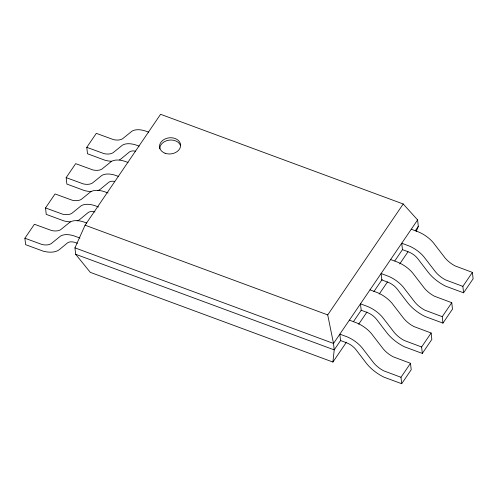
<?xml version="1.0" encoding="UTF-8"?>
<svg xmlns="http://www.w3.org/2000/svg" width="498" height="498" viewBox="0 0 498 498"><rect width="100%" height="100%" fill="white"/><g stroke="black" fill="none" stroke-linecap="round" stroke-linejoin="round"><path stroke-width="0.75" d="M403.218 203.993L160.586 114.285L85.077 225.196L74.949 247.855L75.659 254.285L90.281 272.35L332.919 362.052L334.214 349.876L333.504 343.452L327.715 314.904L403.218 203.993L417.61 219.911L418.32 226.341L416.34 231.302M77.439 243.273L76.132 242.787A12.5 6.735 34.2 0 0 67.392 242.98L59.517 249.486A29.021 15.643 34.2 0 1 43.239 251.185L25.61 244.667L24.9 238.237L34.418 224.256L51.767 230.586A18.974 10.228 34.2 0 0 60.712 229.653L70.025 222.108A22.553 12.157 34.2 0 1 83.328 221.822L86.783 223.054M70.38 221.865A29.021 15.643 34.2 0 1 63.869 220.888L46.239 214.37L45.53 207.94L55.048 193.952L72.397 200.283A18.974 10.228 34.2 0 0 81.342 199.349L90.655 191.811A22.553 12.157 34.2 0 1 103.958 191.518L108.085 193M91.003 191.562A29.021 15.643 34.2 0 1 84.498 190.585L66.869 184.067L66.159 177.637L75.677 163.649L93.026 169.986A18.974 10.228 34.2 0 0 101.972 169.046L111.278 161.508A22.553 12.157 34.2 0 1 124.581 161.215L128.036 162.454M111.633 161.265A29.021 15.643 34.2 0 1 105.128 160.281L87.499 153.764L86.789 147.333L96.307 133.352L113.656 139.683A18.974 10.228 34.2 0 0 122.601 138.749L131.908 131.204A22.553 12.157 34.2 0 1 145.211 130.912L148.665 132.151M417.61 219.911L333.504 343.452L74.949 247.855M340.75 340.277L334.214 349.876L75.659 254.285M353.387 321.714L361.231 310.192M373.867 291.629L382.153 279.471M394.79 260.908L402.633 249.386M415.27 230.823L418.32 226.341M332.919 362.052L346.452 342.182M358.672 324.229L366.964 312.047M379.183 294.1L387.475 281.918M399.695 263.965L407.993 251.789M400.983 377.285L383.616 370.786A18.974 10.228 34.2 0 1 373.693 362.874L361.859 347.511A22.553 12.157 34.2 0 0 347.355 336.941L339.854 334.127L340.564 340.557L346.44 342.73A12.5 6.735 34.2 0 1 355.964 349.671L366.005 362.799A29.021 15.643 34.2 0 0 384.064 377.198L401.693 383.715L400.983 377.285L410.501 363.297L393.14 356.798A18.974 10.228 34.2 0 1 383.217 348.886L371.377 333.529A22.553 12.157 34.2 0 0 356.873 322.953L349.372 320.139M421.613 346.982L404.245 340.483A18.974 10.228 34.2 0 1 394.323 332.571L382.483 317.214A22.553 12.157 34.2 0 0 367.985 306.637L360.484 303.824L361.193 310.254L367.07 312.427A12.5 6.735 34.2 0 1 376.594 319.374L386.635 332.496A29.021 15.643 34.2 0 0 404.693 346.894L422.323 353.412L421.613 346.982L431.131 333L413.77 326.495A18.974 10.228 34.2 0 1 403.847 318.583L392.007 303.226A22.553 12.157 34.2 0 0 377.503 292.656L370.002 289.836M442.243 316.678L424.875 310.179A18.974 10.228 34.2 0 1 414.952 302.267L403.112 286.91A22.553 12.157 34.2 0 0 388.614 276.334L381.113 273.52L381.823 279.951L387.699 282.123A12.5 6.735 34.2 0 1 397.223 289.07L407.264 302.193A29.021 15.643 34.2 0 0 425.323 316.591L442.952 323.109L442.243 316.678L451.761 302.697L434.399 296.198A18.974 10.228 34.2 0 1 424.47 288.286L412.637 272.923A22.553 12.157 34.2 0 0 398.132 262.353L390.631 259.539M462.866 286.381L445.505 279.882A18.974 10.228 34.2 0 1 435.582 271.964L423.742 256.607A22.553 12.157 34.2 0 0 409.244 246.037L401.743 243.223L402.452 249.647L408.329 251.82A12.5 6.735 34.2 0 1 417.853 258.767L427.894 271.896A29.021 15.643 34.2 0 0 445.953 286.294L463.582 292.812L462.866 286.381L472.39 272.394L455.029 265.895A18.974 10.228 34.2 0 1 445.1 257.983L433.266 242.619A22.553 12.157 34.2 0 0 418.762 232.049L411.261 229.236M401.693 383.715L411.211 369.728L410.501 363.297M422.323 353.412L431.841 339.424L431.131 333M442.952 323.109L452.47 309.127L451.761 302.697M463.582 292.812L473.1 278.824L472.39 272.394M139.147 146.132L135.693 144.899A22.553 12.157 34.2 0 0 122.39 145.192L113.077 152.73A18.974 10.228 34.2 0 1 104.132 153.67L86.789 147.333M118.518 176.435L115.063 175.203A22.553 12.157 34.2 0 0 101.76 175.495L92.454 183.034A18.974 10.228 34.2 0 1 83.502 183.967L66.159 177.637M98.56 206.987L94.433 205.5A22.553 12.157 34.2 0 0 81.13 205.792L71.824 213.337A18.974 10.228 34.2 0 1 62.873 214.271L45.53 207.94M85.077 225.196L327.715 314.904M79.948 238.038L73.804 235.803A22.553 12.157 34.2 0 0 60.501 236.096L51.194 243.64A18.974 10.228 34.2 0 1 42.243 244.574L24.9 238.237M159.777 148.846A10.576 8.093 -6.3 0 1 168.654 140.206A10.576 8.093 -6.3 0 1 180.438 145.354M97.764 190.597A29.021 15.643 34.2 0 0 100.777 188.879L108.651 182.38A12.5 6.735 34.2 0 1 114.745 181.44M77.134 220.894A29.021 15.643 34.2 0 0 80.147 219.182L88.022 212.677A12.5 6.735 34.2 0 1 94.981 211.936M119.495 159.814A29.021 15.643 34.2 0 0 121.406 158.582L129.281 152.077A12.5 6.735 34.2 0 1 135.375 151.137M165.062 153.228A10.576 8.093 -6.3 0 0 180.625 145.155A10.576 8.093 -6.3 0 0 164.539 139.21A10.576 8.093 -6.3 0 0 165.062 153.228"/></g></svg>
